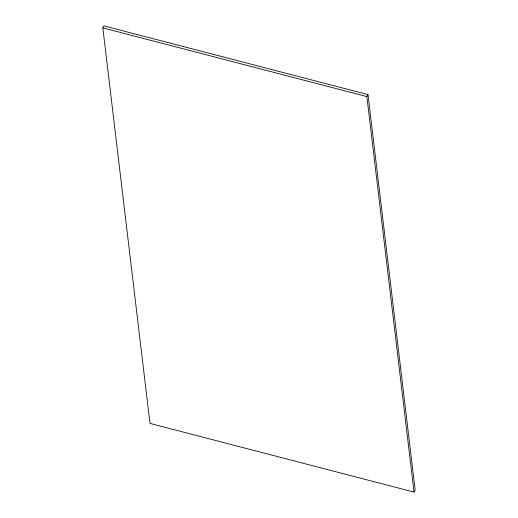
<?xml version="1.0" encoding="UTF-8"?>
<svg xmlns="http://www.w3.org/2000/svg" width="518" height="518" viewBox="0 0 518 518"><rect width="100%" height="100%" fill="white"/><g stroke="black" fill="none" stroke-linecap="round" stroke-linejoin="round"><path stroke-width="0.78" d="M102.829 27.888L103.976 25.9L368.007 94.593L415.171 490.112L414.024 492.1L149.993 423.407L102.829 27.888L366.861 96.581L414.024 492.1M366.861 96.581L368.007 94.593"/></g></svg>
